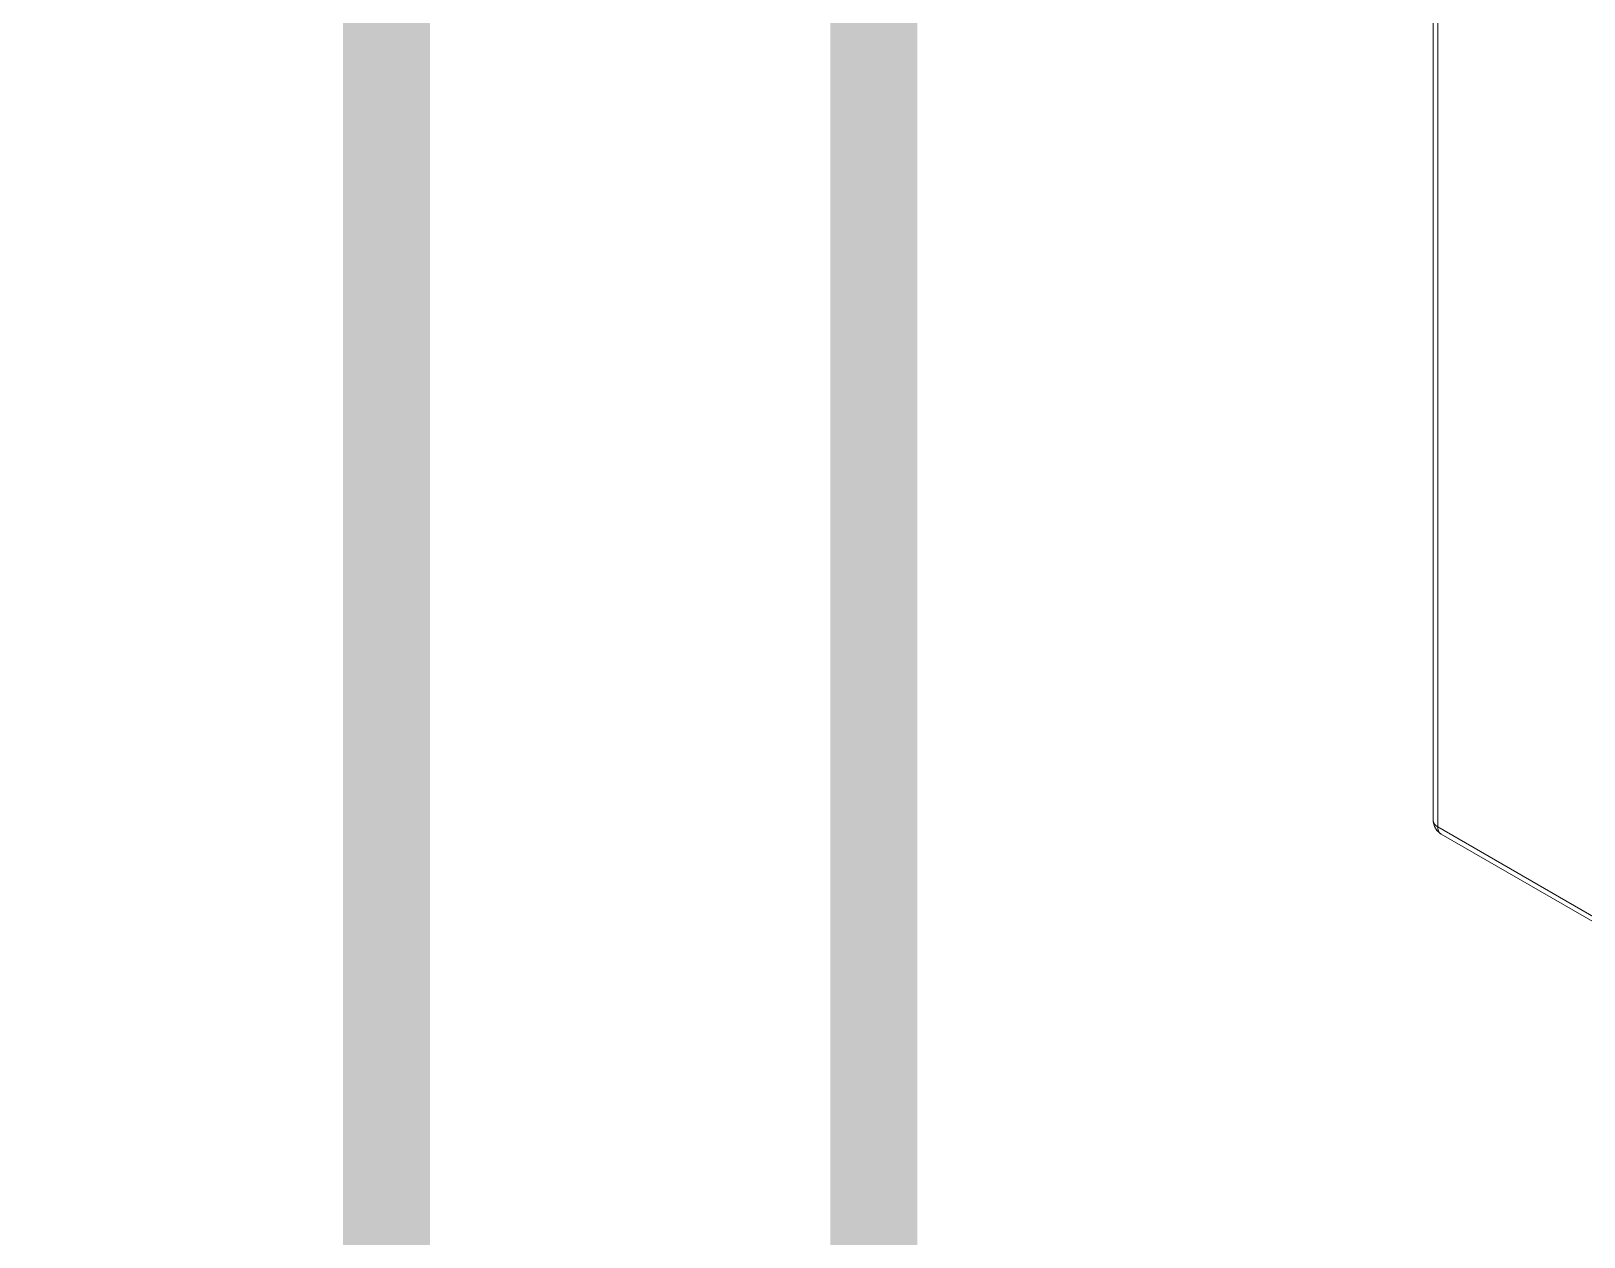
# Model space of a CAD drawing. Header units: inches. Extents: x 67248 to 85686, y -40174 to -31152.
# Drawn here: x 75288.9 to 75342.5, y -37990.3 to -37948.7 of the extents above; entities that cross this region are included whole.
import ezdxf

# ---------------------------------------------------------------- set-up
doc = ezdxf.new("R2010")
doc.units = ezdxf.units.IN
doc.header["$MEASUREMENT"] = 0
doc.layers.add('SI-TOPOLOGY-Ethernet', color=7, linetype='Continuous', lineweight=13, true_color=0x3cf000)

# ---------------------------------------------------------------- blocks, each defined once
blk = doc.blocks.new('ET200S')
at = {"lineweight": 0}
for p, q in [((42.288, 50.006), (42.288, -46.749)), ((42.434, 49.802), (42.434, -46.953)), ((42.288, -46.749), (42.289, -46.788)), ((42.289, -46.788), (42.325, -46.938)), ((42.325, -46.938), (42.406, -47.072)), ((42.406, -47.072), (42.538, -47.182)), ((42.434, -46.953), (64.727, -59.824)), ((42.538, -47.182), (64.83, -60.053))]:
    blk.add_line(p, q, dxfattribs=at)
for points in [[(42.288, -46.749), (42.288, -46.753), (42.288, -46.758), (42.288, -46.762), (42.289, -46.766), (42.289, -46.77), (42.29, -46.775), (42.291, -46.779), (42.291, -46.783), (42.292, -46.787), (42.293, -46.792), (42.294, -46.796), (42.295, -46.8), (42.297, -46.804), (42.298, -46.809), (42.3, -46.813), (42.302, -46.818), (42.304, -46.822), (42.306, -46.827), (42.308, -46.831), (42.31, -46.835), (42.313, -46.84), (42.315, -46.844), (42.318, -46.848), (42.32, -46.852), (42.323, -46.856), (42.326, -46.86), (42.329, -46.864), (42.332, -46.868), (42.335, -46.872), (42.338, -46.875), (42.341, -46.879), (42.344, -46.883), (42.349, -46.887), (42.353, -46.892), (42.358, -46.896), (42.362, -46.901), (42.367, -46.905), (42.372, -46.909), (42.377, -46.914), (42.382, -46.918), (42.387, -46.921), (42.392, -46.925), (42.397, -46.929), (42.402, -46.933), (42.407, -46.936), (42.412, -46.94), (42.418, -46.943), (42.423, -46.947), (42.429, -46.95), (42.434, -46.953)], [(42.434, -46.953), (42.434, -46.959), (42.434, -46.966), (42.435, -46.972), (42.435, -46.978), (42.435, -46.984), (42.436, -46.99), (42.436, -46.997), (42.437, -47.003), (42.438, -47.009), (42.439, -47.015), (42.44, -47.021), (42.441, -47.027), (42.442, -47.034), (42.443, -47.04), (42.445, -47.046), (42.446, -47.052), (42.448, -47.058), (42.45, -47.064), (42.452, -47.07), (42.453, -47.074), (42.455, -47.079), (42.456, -47.083), (42.458, -47.088), (42.46, -47.092), (42.462, -47.096), (42.464, -47.101), (42.466, -47.105), (42.469, -47.109), (42.471, -47.113), (42.473, -47.117), (42.476, -47.121), (42.478, -47.125), (42.481, -47.129), (42.484, -47.133), (42.486, -47.137), (42.489, -47.141), (42.492, -47.144), (42.496, -47.148), (42.499, -47.151), (42.502, -47.155), (42.505, -47.158), (42.509, -47.161), (42.512, -47.164), (42.515, -47.167), (42.519, -47.169), (42.523, -47.172), (42.526, -47.175), (42.53, -47.177), (42.534, -47.18), (42.538, -47.182)]]:
    blk.add_lwpolyline(points, dxfattribs=at)

msp = doc.modelspace()

# ---------------------------------------------------------------- linework, layer by layer
at = {"layer": 'SI-TOPOLOGY-Ethernet', "const_width": 3}
msp.add_lwpolyline([(75443.312, -37677.644), (75443.312, -37723.147), (75238.537, -37723.147), (75238.537, -38050.883), (75301.206, -38050.883), (75301.206, -37931.169)], dxfattribs=at)
at = {"layer": 'SI-TOPOLOGY-Ethernet', "const_width": 3, "elevation": 0.332}
msp.add_lwpolyline([(75318.023, -37940.829), (75318.023, -38050.883), (75671.23, -38050.883), (75671.23, -37982.924)], dxfattribs=at)

# ---------------------------------------------------------------- block references
at = {"xscale": 1.08, "yscale": 1.08, "zscale": 1.08}
msp.add_blockref('ET200S', (75291.648, -37925.417, 0.332), dxfattribs=at)

doc.saveas('drawing.dxf')
